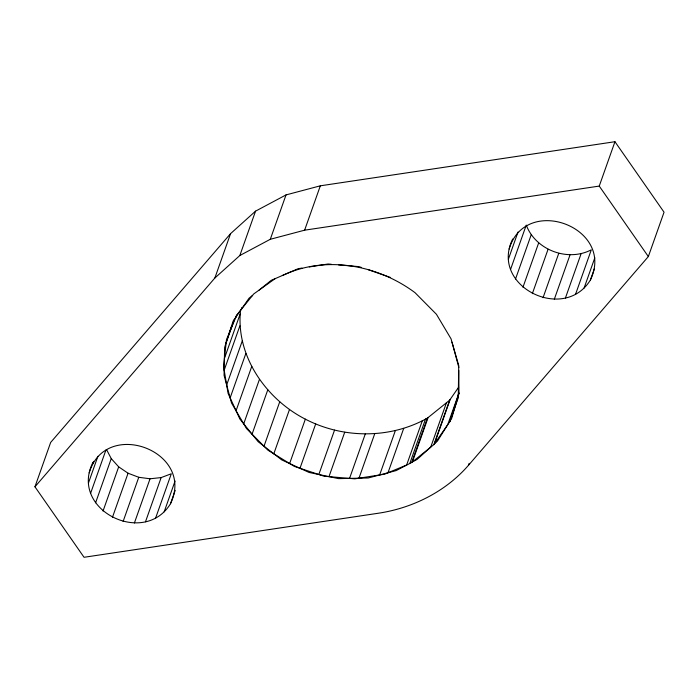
<?xml version="1.0" encoding="UTF-8"?>
<svg xmlns="http://www.w3.org/2000/svg" width="699" height="699" viewBox="0 0 699 699"><rect width="100%" height="100%" fill="white"/><g stroke="black" fill="none" stroke-linecap="round" stroke-linejoin="round"><path stroke-width="1.05" d="M458.623 387.246L449.614 400.221L427.421 418.107C390.182 439.051 343.078 438.727 305.349 419.155C265.734 398.911 235.449 355.503 240.587 309.884M452 342.126L458.736 365.533L458.291 395.416L449.789 421.715L433.896 444.59L411.711 462.476L396.141 470.593L368.181 477.994L338.526 478.623L309.072 472.454L281.697 459.881L258.123 441.689L239.871 419.051L228.092 393.397L223.531 366.355L226.485 339.662L236.769 315.004L253.728 293.947L275.126 278.656M89.21 472.847C105.61 417.495 195.641 451.344 170.477 503.769C144.011 546.959 69.227 509.737 92.853 462.563M509.143 249.054C525.543 193.71 615.583 227.551 590.41 279.976C564.041 323.078 489.326 286.101 512.716 238.971M34.95 486.801L50.66 442.432L230.565 233.649L255.546 211.15L286.022 194.916L320.334 185.812L614.954 141.714L664.05 212.199L648.34 256.568L468.435 465.351C445.647 491.572 412.812 507.998 378.666 513.188L84.046 557.286L34.95 486.801L214.855 278.019L239.836 255.519L270.303 239.285L304.624 230.181L599.244 186.083L614.954 141.714M92.871 463.393L93.605 461.34M88.441 483.035L97.904 456.298M90.617 493.249L105.907 450.069M95.588 502.817L111.246 458.596L106.764 449.99M103.024 511.065L118.681 466.853L111.246 458.596M112.408 517.443L128.066 473.223L118.681 466.853M123.103 521.515L138.76 477.295L150.049 478.78L161.146 477.583L171.299 473.773L155.641 517.994M214.855 278.019L230.565 233.649M134.391 523.001L150.049 478.78M145.488 521.795L161.146 477.583M239.836 255.519L255.546 211.15M164.169 511.843L175.091 480.991M229.342 332.82L231.483 326.765M226.153 342.676L234.724 318.473M235.869 317.171L236.577 315.153M170.477 503.769L175.213 490.401M241.164 309.552L241.871 307.534M224.405 358.473L240.115 314.104M270.303 239.285L286.022 194.916M224.178 370.19L239.888 325.813M226.668 384.983L242.387 340.614M230.146 397.871L245.856 353.493M236.061 410.75L251.771 366.381M304.624 230.181L320.334 185.812M243.715 423.821L259.425 379.443M252.068 434.184L267.787 389.815M264.004 446.233L279.714 401.855M273.807 453.791L289.517 409.422M289.639 463.533L305.349 419.155M299.985 468.278L315.695 423.909M318.831 474.499L334.541 430.13M328.984 476.631L344.703 432.253M349.552 478.387L365.262 434.018M358.98 478.186L374.699 433.817M379.653 474.953L395.363 430.584M252.584 295.371L249.01 298.246L233.125 321.121L224.624 347.42L224.073 375.354L231.535 403.026L246.476 428.539L267.9 450.165L294.331 466.416L323.978 476.202L354.812 478.841L384.738 474.158L387.997 472.742L403.716 428.373M422.353 420.623L406.643 465.001L387.997 472.742M409.876 463.271L425.586 418.902M411.711 462.476L427.421 418.107M428.094 417.565L412.384 461.934L417.137 459.4L430.724 447.15L446.434 402.781M433.896 444.59L449.614 400.221M450.182 399.409L434.463 443.778L437.478 441.06L447.736 424.677L458.806 393.415M459.016 392.908L458.299 394.926L458.963 392.585L458.78 370.4M459.007 393.397L451.72 418.299L450.007 421.051M449.789 421.715L458.361 397.513M508.374 259.242L518.011 232.016M510.55 269.464L526.26 225.087C535.6 250.05 567.728 262.108 591.293 249.831L575.583 294.2M515.521 279.023L531.24 234.654M522.957 287.272L538.667 242.903M468.435 465.351L469.151 463.332M532.341 293.65L548.06 249.281M543.044 297.722L558.754 253.353M554.324 299.207L570.043 254.838M565.421 298.01L581.14 253.632M584.102 288.049L594.823 257.8M590.41 279.976L594.342 268.879M259.163 290.059L271.203 280.36L298.176 268.678L301.968 268.084M282.326 275.546C325.367 255.048 377.574 264.772 415.014 292.671L436.438 314.297L451.065 338.866L458.841 367.482M309.308 266.939L328.102 263.995L331.343 264.274M338.578 264.895L358.937 266.634L361.331 267.429M368.487 269.788L390.392 277.433M128.066 473.223L138.76 477.295M599.244 186.083L648.34 256.568"/></g></svg>
